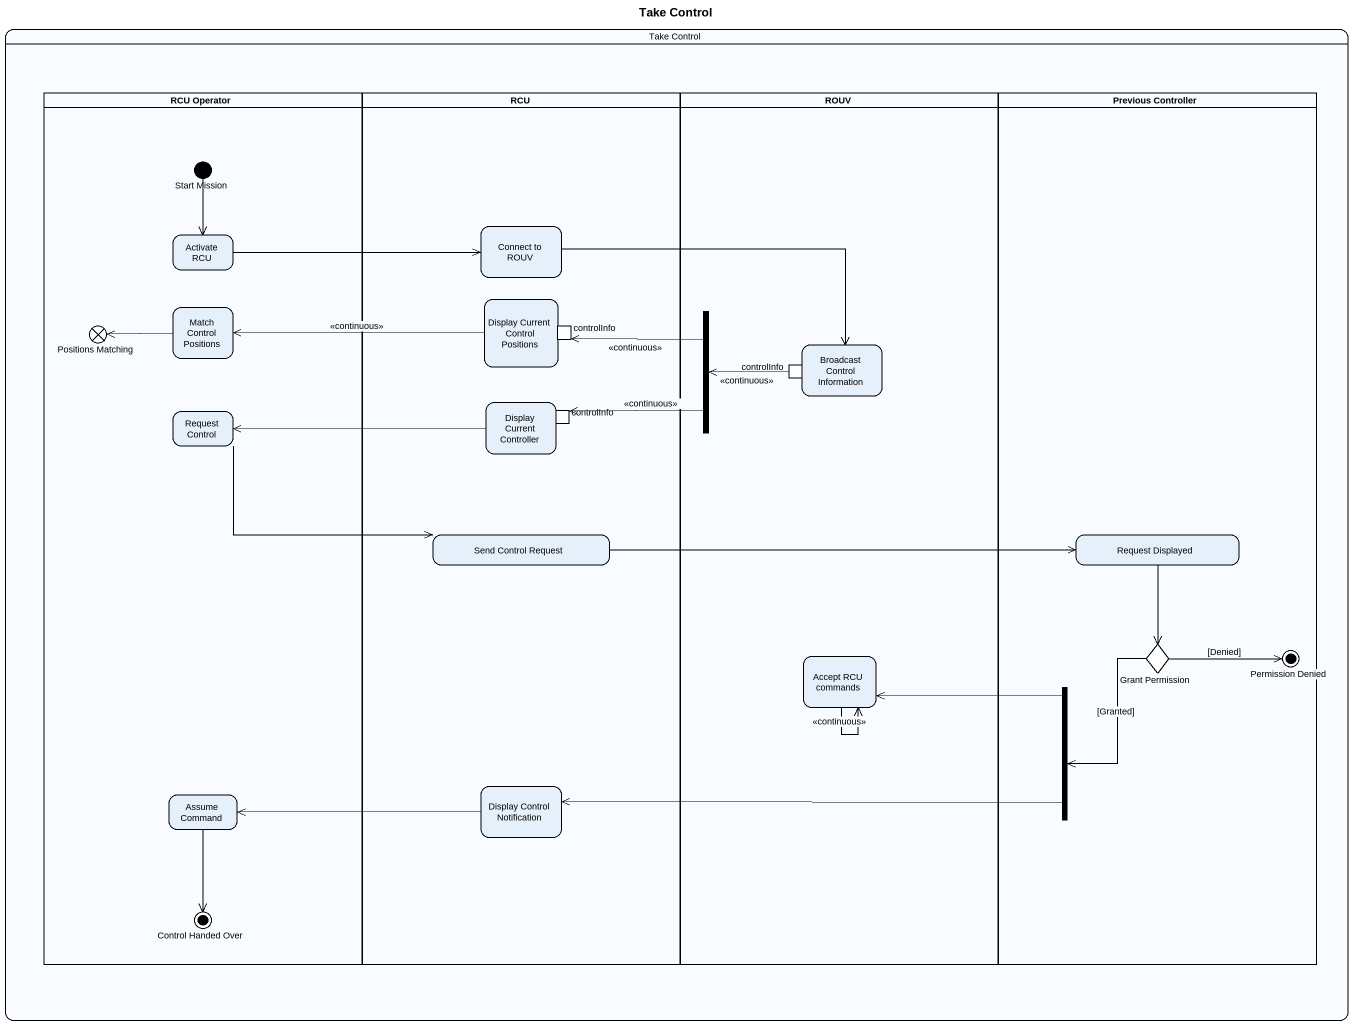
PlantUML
@startuml
title Take Control
hide empty description
state "Take Control" as Take_Control {
  state "RCU Operator" as RCU_Operator <<partition>> {
    state "Start Mission" as Start_Mission <<start>>
    state "Activate RCU" as Activate_RCU
    state "Positions Matching" as Positions_Matching <<end>>
    state "Match Control Positions" as Match_Control_Positions
    state "Request Control" as Request_Control
    state "Assume Command" as Assume_Command
    state "Control Handed Over" as Control_Handed_Over <<end>>
  }
  state RCU <<partition>> {
    state "Connect to ROUV" as Connect_to_ROUV
    state "Display Current Control Positions" as Display_Current_Control {
      state controlInfo <<inputPin>>
    }
    state "Display Current Controller" as Display_Current_Controller {
      state "controlInfo" as controlInfo_3 <<inputPin>>
    }
    state "Send Control Request" as Send_Control_Request
    state "Display Control Notification" as Display_Control_Notification
  }
  state ROUV <<partition>> {
    state fork1 <<fork>>
    state "Broadcast Control Information" as Broadcast_Control {
      state "controlInfo" as controlInfo_2 <<outputPin>>
    }
    state "Accept RCU commands" as Accept_RCU_commands
  }
  state "Previous Controller" as Previous_Controller <<partition>> {
    state "Request Displayed" as Request_Displayed
    state "Grant Permission" as Grant_Permission <<choice>>
    state "Permission Denied" as Permission_Denied <<end>>
    state fork2 <<fork>>
  }
}
Start_Mission --> Activate_RCU
Activate_RCU -right-> Connect_to_ROUV
Connect_to_ROUV -right-> Broadcast_Control
Display_Current_Control -left-> Match_Control_Positions : <<continuous>>
Match_Control_Positions -left-> Positions_Matching
fork1 -left-> controlInfo : <<continuous>>
fork1 -left-> controlInfo_3 : <<continuous>>
controlInfo_2 -left-> fork1 : <<continuous>>
Request_Control -right-> Send_Control_Request
Display_Current_Controller -left-> Request_Control
Send_Control_Request -right-> Request_Displayed
Request_Displayed --> Grant_Permission
Grant_Permission -right-> Permission_Denied : [Denied]
Grant_Permission --> fork2 : [Granted]
Accept_RCU_commands --> Accept_RCU_commands : <<continuous>>
fork2 -left-> Accept_RCU_commands
fork2 -left-> Display_Control_Notification
Assume_Command --> Control_Handed_Over
Display_Control_Notification -left-> Assume_Command
@enduml
